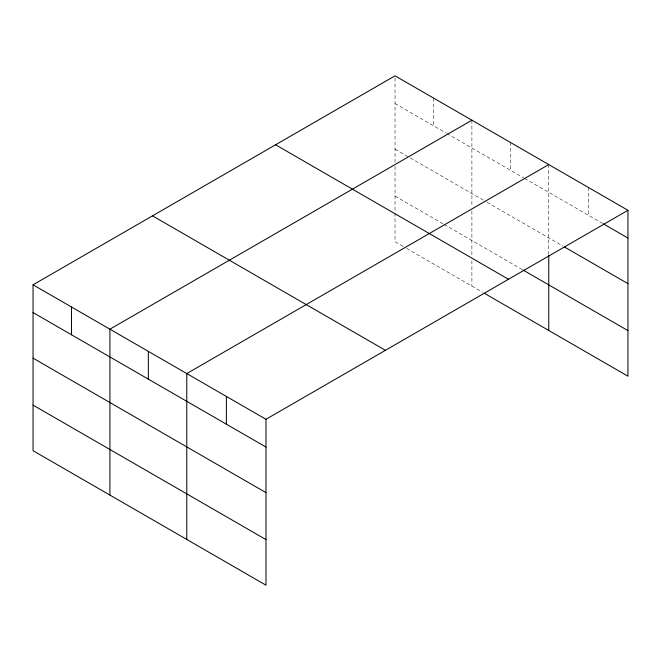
<?xml version="1.0" encoding="UTF-8"?>
<svg xmlns="http://www.w3.org/2000/svg" width="661" height="661" viewBox="0 0 661 661"><rect width="100%" height="100%" fill="white"/><g stroke="black" fill="none" stroke-linecap="round" stroke-linejoin="round"><path stroke-width="0.5" stroke-dasharray="3.31 2.48" d="M395.03 162.441L395.03 75.825M395.03 103.587L445.977 132.993M446.869 133.514L523.735 177.892M524.627 178.404L602.435 223.327M395.03 149.171L409.333 157.425M410.225 157.938L486.199 201.803M487.091 202.316L562.833 246.049M395.03 196.135L443.291 223.996M444.192 224.509L521.942 269.407M403.078 246.355L395.03 241.711L395.03 213.354M406.647 248.42L482.621 292.286M588.356 187.435L588.356 215.197M548.754 164.572L548.754 254.254M510.325 142.388L510.325 170.15M471.896 120.203L471.896 206.819M471.896 210.9L471.896 255.7M471.896 260.765L471.896 286.089M433.467 98.01L433.467 125.772M395.03 166.522L395.03 212.338"/><path stroke-width="0.99" d="M33.05 284.808L265.97 419.289L265.97 585.175L33.05 450.703L33.05 284.808L395.03 75.825L627.95 210.297L627.95 376.192L484.406 293.319M471.896 120.203L109.916 329.186L109.916 495.081M548.754 164.572L186.774 373.564L186.774 539.459M265.97 419.289L627.95 210.297M603.311 223.831L627.95 238.059M564.593 247.065L627.95 283.643M522.843 269.919L627.95 330.607M275.579 144.792L508.499 279.264M152.501 215.85L385.421 350.322M33.05 312.57L265.97 447.051M33.05 358.155L265.97 492.627M33.05 405.119L265.97 539.591M548.754 255.278L548.754 330.467M226.376 396.426L226.376 424.188M148.345 351.379L148.345 379.141M71.479 307.001L71.479 334.763"/></g></svg>
